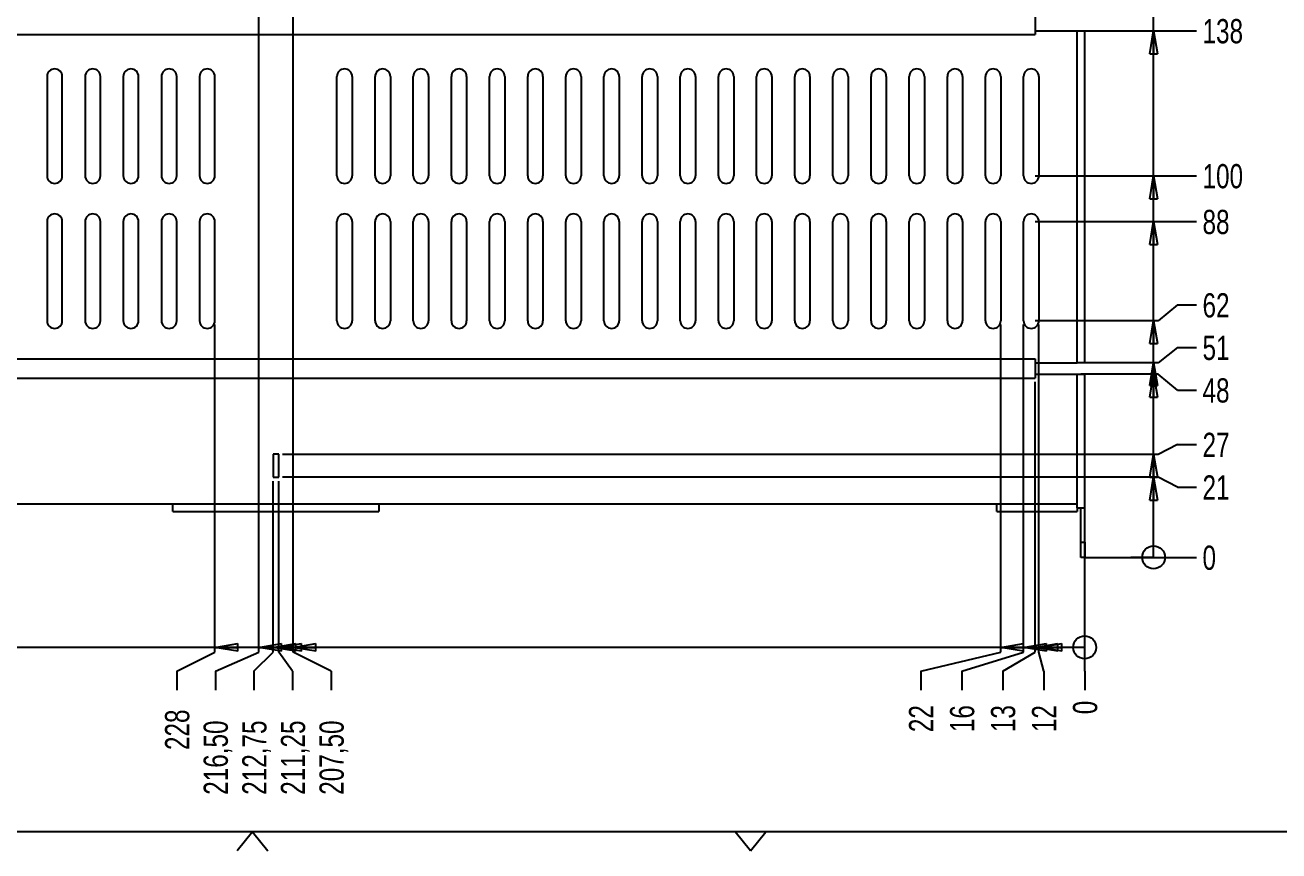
# Model space of a CAD drawing. Extents: x 0 to 841, y 0 to 594.
# Drawn here: x 280.9 to 609.5, y 0 to 216.4 of the extents above; entities that cross this region are included whole.
import ezdxf

# ---------------------------------------------------------------- set-up
doc = ezdxf.new("R2010")
doc.units = 0
doc.layers.get('0').update_dxf_attribs({"linetype": 'CONTINUOUS'})
doc.layers.add('FORMAT', color=7, linetype='CONTINUOUS')
doc.styles.add('SLDTEXTSTYLE0', font='TXT', dxfattribs={"width": 0.75})
doc.dimstyles.new('SLDDIMSTYLE0', dxfattribs={"dimtxt": 6.35, "dimasz": 1.998133, "dimexe": 0, "dimexo": 0.0625, "dimgap": 1.5875, "dimtad": 0, "dimtih": 1, "dimtoh": 1, "dimdec": 0, "dimtxsty": 'SLDTEXTSTYLE0', "dimblk1": 'ORIGIN', "dimblk2": 'ORIGIN', "dimsah": 1, "dimcen": 0.09, "dimazin": 3, "dimtfac": 1, "dimtofl": 0, "dimtmove": 0, "dimatfit": 3, "dimtolj": 1, "dimtzin": 12})
doc.dimstyles.new('SLDDIMSTYLE1', dxfattribs={"dimtxt": 6.35, "dimasz": 5.9944, "dimexe": 0, "dimexo": 0.0625, "dimgap": 1.5875, "dimtad": 0, "dimtih": 1, "dimtoh": 1, "dimzin": 12, "dimtxsty": 'SLDTEXTSTYLE0', "dimblk1": 'CLOSED', "dimblk2": 'CLOSED', "dimsah": 1, "dimcen": 0.09, "dimazin": 3, "dimtfac": 1, "dimtofl": 0, "dimtmove": 0, "dimatfit": 3, "dimtolj": 1, "dimtzin": 12})

# ---------------------------------------------------------------- blocks, each defined once
blk = doc.blocks.new('_ORIGIN')
at = {"color": 0, "linetype": 'BYBLOCK'}
blk.add_line((0, 0), (-1, 0), dxfattribs=at)
blk.add_circle((0, 0), 0.5, dxfattribs=at)
blk = doc.blocks.new('*D21')
at = {"layer": 'FORMAT'}
for p, q in [((558.62, 52.1), (558.62, 88.95)), ((558.62, 47.1), (558.62, 52.1)), ((558.62, 47.1), (558.62, 42.1))]:
    blk.add_line(p, q, dxfattribs=at)
at = {"layer": 'FORMAT', "xscale": 5.9944, "yscale": 5.9944}
blk.add_blockref('_ORIGIN', (558.62, 53.35, 0.1), dxfattribs=at)
at = {"layer": 'FORMAT', "insert": (555.55, 35.82), "char_height": 6.35, "attachment_point": 1, "rotation": 90, "style": 'SLDTEXTSTYLE0'}
blk.add_mtext('0', dxfattribs=at)
blk = doc.blocks.new('_CLOSED')
at = {"color": 0, "linetype": 'BYBLOCK'}
for p, q in [((-1, 0.166667), (0, 0)), ((-1, 0.166667), (-1, -0.166667)), ((0, 0), (-1, -0.166667)), ((0, 0), (-1, 0))]:
    blk.add_line(p, q, dxfattribs=at)
blk = doc.blocks.new('*D22')
at = {"layer": 'FORMAT'}
for p, q in [((545.62, 52.1), (545.62, 122.95)), ((546.62, 53.35), (545.62, 53.35)), ((537.13, 47.1), (545.62, 52.1)), ((537.13, 47.1), (537.13, 42.1))]:
    blk.add_line(p, q, dxfattribs=at)
at = {"layer": 'FORMAT', "xscale": 5.9944, "yscale": 5.9944, "rotation": 180.0000000000004}
blk.add_blockref('_CLOSED', (545.62, 53.35, 0.1), dxfattribs=at)
at = {"layer": 'FORMAT', "insert": (534.05, 31.13), "char_height": 6.35, "attachment_point": 1, "rotation": 90, "style": 'SLDTEXTSTYLE0'}
blk.add_mtext('13', dxfattribs=at)
blk = doc.blocks.new('*D23')
at = {"layer": 'FORMAT'}
for p, q in [((147.62, 122.95), (147.62, 42.1)), ((330.62, 53.35), (147.62, 53.35))]:
    blk.add_line(p, q, dxfattribs=at)
at = {"layer": 'FORMAT', "xscale": 5.9944, "yscale": 5.9944, "rotation": 180.0000000000004}
blk.add_blockref('_CLOSED', (147.62, 53.35, 0.1), dxfattribs=at)
at = {"layer": 'FORMAT', "insert": (144.55, 26.44), "char_height": 6.35, "attachment_point": 1, "rotation": 90, "style": 'SLDTEXTSTYLE0'}
blk.add_mtext('411', dxfattribs=at)
blk = doc.blocks.new('*D24')
at = {"layer": 'FORMAT'}
for p, q in [((134.62, 88.95), (134.62, 42.1)), ((147.62, 53.35), (134.62, 53.35))]:
    blk.add_line(p, q, dxfattribs=at)
at = {"layer": 'FORMAT', "xscale": 5.9944, "yscale": 5.9944, "rotation": 180.0000000000004}
blk.add_blockref('_CLOSED', (134.62, 53.35, 0.1), dxfattribs=at)
at = {"layer": 'FORMAT', "insert": (131.55, 26.44), "char_height": 6.35, "attachment_point": 1, "rotation": 90, "style": 'SLDTEXTSTYLE0'}
blk.add_mtext('424', dxfattribs=at)
blk = doc.blocks.new('*D25')
at = {"layer": 'FORMAT'}
for p, q in [((546.62, 52.1), (546.62, 137.95)), ((558.62, 53.35), (546.62, 53.35)), ((547.87, 47.1), (546.62, 52.1)), ((547.87, 47.1), (547.87, 42.1))]:
    blk.add_line(p, q, dxfattribs=at)
at = {"layer": 'FORMAT', "xscale": 5.9944, "yscale": 5.9944, "rotation": 180.0000000000004}
blk.add_blockref('_CLOSED', (546.62, 53.35, 0.1), dxfattribs=at)
at = {"layer": 'FORMAT', "insert": (544.8, 31.13), "char_height": 6.35, "attachment_point": 1, "rotation": 90, "style": 'SLDTEXTSTYLE0'}
blk.add_mtext('12', dxfattribs=at)
blk = doc.blocks.new('*D26')
at = {"layer": 'FORMAT'}
for p, q in [((536.62, 52.1), (536.62, 137.95)), ((542.62, 53.35), (536.62, 53.35)), ((515.63, 47.1), (536.62, 52.1)), ((515.63, 47.1), (515.63, 42.1))]:
    blk.add_line(p, q, dxfattribs=at)
at = {"layer": 'FORMAT', "xscale": 5.9944, "yscale": 5.9944, "rotation": 180.0000000000004}
blk.add_blockref('_CLOSED', (536.62, 53.35, 0.1), dxfattribs=at)
at = {"layer": 'FORMAT', "insert": (512.56, 31.13), "char_height": 6.35, "attachment_point": 1, "rotation": 90, "style": 'SLDTEXTSTYLE0'}
blk.add_mtext('22', dxfattribs=at)
blk = doc.blocks.new('*D27')
at = {"layer": 'FORMAT'}
for p, q in [((330.62, 52.1), (330.62, 137.95)), ((342.12, 53.35), (330.62, 53.35)), ((320.63, 47.1), (330.62, 52.1)), ((320.63, 47.1), (320.63, 42.1))]:
    blk.add_line(p, q, dxfattribs=at)
at = {"layer": 'FORMAT', "xscale": 5.9944, "yscale": 5.9944, "rotation": 180.0000000000004}
blk.add_blockref('_CLOSED', (330.62, 53.35, 0.1), dxfattribs=at)
at = {"layer": 'FORMAT', "insert": (317.55, 26.44), "char_height": 6.35, "attachment_point": 1, "rotation": 90, "style": 'SLDTEXTSTYLE0'}
blk.add_mtext('228', dxfattribs=at)
blk = doc.blocks.new('*D28')
at = {"layer": 'FORMAT'}
for p, q in [((542.62, 52.1), (542.62, 137.95)), ((545.62, 53.35), (542.62, 53.35)), ((526.38, 47.1), (542.62, 52.1)), ((526.38, 47.1), (526.38, 42.1))]:
    blk.add_line(p, q, dxfattribs=at)
at = {"layer": 'FORMAT', "xscale": 5.9944, "yscale": 5.9944, "rotation": 180.0000000000004}
blk.add_blockref('_CLOSED', (542.62, 53.35, 0.1), dxfattribs=at)
at = {"layer": 'FORMAT', "insert": (523.31, 31.13), "char_height": 6.35, "attachment_point": 1, "rotation": 90, "style": 'SLDTEXTSTYLE0'}
blk.add_mtext('16', dxfattribs=at)
blk = doc.blocks.new('*D29')
at = {"layer": 'FORMAT'}
for p, q in [((347.37, 52.1), (347.37, 96.95)), ((351.12, 53.35), (347.37, 53.35)), ((350.99, 47.1), (347.37, 52.1)), ((350.99, 47.1), (350.99, 42.1))]:
    blk.add_line(p, q, dxfattribs=at)
at = {"layer": 'FORMAT', "xscale": 5.9944, "yscale": 5.9944, "rotation": 180.0000000000004}
blk.add_blockref('_CLOSED', (347.37, 53.35, 0.1), dxfattribs=at)
at = {"layer": 'FORMAT', "insert": (347.92, 14.71), "char_height": 6.35, "attachment_point": 1, "rotation": 90, "style": 'SLDTEXTSTYLE0'}
blk.add_mtext('211,25', dxfattribs=at)
blk = doc.blocks.new('*D30')
at = {"layer": 'FORMAT'}
for p, q in [((345.87, 52.1), (345.87, 96.95)), ((347.37, 53.35), (345.87, 53.35)), ((340.87, 47.1), (345.87, 52.1)), ((340.87, 47.1), (340.87, 42.1))]:
    blk.add_line(p, q, dxfattribs=at)
at = {"layer": 'FORMAT', "xscale": 5.9944, "yscale": 5.9944, "rotation": 180.0000000000004}
blk.add_blockref('_CLOSED', (345.87, 53.35, 0.1), dxfattribs=at)
at = {"layer": 'FORMAT', "insert": (337.8, 14.71), "char_height": 6.35, "attachment_point": 1, "rotation": 90, "style": 'SLDTEXTSTYLE0'}
blk.add_mtext('212,75', dxfattribs=at)
blk = doc.blocks.new('*D31')
at = {"layer": 'FORMAT'}
for p, q in [((351.12, 52.1), (351.12, 496.95)), ((536.62, 53.35), (351.12, 53.35)), ((361.11, 47.1), (351.12, 52.1)), ((361.11, 47.1), (361.11, 42.1))]:
    blk.add_line(p, q, dxfattribs=at)
at = {"layer": 'FORMAT', "xscale": 5.9944, "yscale": 5.9944, "rotation": 180.0000000000004}
blk.add_blockref('_CLOSED', (351.12, 53.35, 0.1), dxfattribs=at)
at = {"layer": 'FORMAT', "insert": (358.04, 14.71), "char_height": 6.35, "attachment_point": 1, "rotation": 90, "style": 'SLDTEXTSTYLE0'}
blk.add_mtext('207,50', dxfattribs=at)
blk = doc.blocks.new('*D32')
at = {"layer": 'FORMAT'}
for p, q in [((342.12, 52.1), (342.12, 496.95)), ((345.87, 53.35), (342.12, 53.35)), ((330.75, 47.1), (342.12, 52.1)), ((330.75, 47.1), (330.75, 42.1))]:
    blk.add_line(p, q, dxfattribs=at)
at = {"layer": 'FORMAT', "xscale": 5.9944, "yscale": 5.9944, "rotation": 180.0000000000004}
blk.add_blockref('_CLOSED', (342.12, 53.35, 0.1), dxfattribs=at)
at = {"layer": 'FORMAT', "insert": (327.67, 14.71), "char_height": 6.35, "attachment_point": 1, "rotation": 90, "style": 'SLDTEXTSTYLE0'}
blk.add_mtext('216,50', dxfattribs=at)
blk = doc.blocks.new('*D33')
at = {"layer": 'FORMAT'}
blk.add_line((558.61, 76.94), (587.92, 76.94), dxfattribs=at)
at = {"layer": 'FORMAT', "xscale": 5.9944, "yscale": 5.9944}
blk.add_blockref('_ORIGIN', (576.67, 76.94, 0.1), dxfattribs=at)
at = {"layer": 'FORMAT', "insert": (589.51, 80.02), "char_height": 6.35, "attachment_point": 1, "style": 'SLDTEXTSTYLE0'}
blk.add_mtext('0', dxfattribs=at)
blk = doc.blocks.new('*D34')
at = {"layer": 'FORMAT'}
for p, q in [((577.92, 124.94), (557.61, 124.94)), ((576.67, 103.94), (576.67, 124.94)), ((582.92, 120.79), (577.92, 124.94)), ((582.92, 120.79), (587.92, 120.79))]:
    blk.add_line(p, q, dxfattribs=at)
at = {"layer": 'FORMAT', "xscale": 5.9944, "yscale": 5.9944, "rotation": 90.0000000000004}
blk.add_blockref('_CLOSED', (576.67, 124.94, 0.1), dxfattribs=at)
at = {"layer": 'FORMAT', "insert": (589.51, 123.87), "char_height": 6.35, "attachment_point": 1, "style": 'SLDTEXTSTYLE0'}
blk.add_mtext('48', dxfattribs=at)
blk = doc.blocks.new('*D35')
at = {"layer": 'FORMAT'}
for p, q in [((582.92, 131.94), (577.92, 127.94)), ((582.92, 131.94), (587.92, 131.94)), ((577.92, 127.94), (557.61, 127.94)), ((576.67, 124.94), (576.67, 127.94))]:
    blk.add_line(p, q, dxfattribs=at)
at = {"layer": 'FORMAT', "xscale": 5.9944, "yscale": 5.9944, "rotation": 90.0000000000004}
blk.add_blockref('_CLOSED', (576.67, 127.94, 0.1), dxfattribs=at)
at = {"layer": 'FORMAT', "insert": (589.51, 135.02), "char_height": 6.35, "attachment_point": 1, "style": 'SLDTEXTSTYLE0'}
blk.add_mtext('51', dxfattribs=at)
blk = doc.blocks.new('*D36')
at = {"layer": 'FORMAT'}
for p, q in [((557.61, 214.94), (587.92, 214.94)), ((576.67, 176.94), (576.67, 214.94))]:
    blk.add_line(p, q, dxfattribs=at)
at = {"layer": 'FORMAT', "xscale": 5.9944, "yscale": 5.9944, "rotation": 90.0000000000004}
blk.add_blockref('_CLOSED', (576.67, 214.94, 0.1), dxfattribs=at)
at = {"layer": 'FORMAT', "insert": (589.51, 218.02), "char_height": 6.35, "attachment_point": 1, "style": 'SLDTEXTSTYLE0'}
blk.add_mtext('138', dxfattribs=at)
blk = doc.blocks.new('*D37')
at = {"layer": 'FORMAT'}
for p, q in [((557.61, 354.94), (587.92, 354.94)), ((576.67, 327.94), (576.67, 354.94))]:
    blk.add_line(p, q, dxfattribs=at)
at = {"layer": 'FORMAT', "xscale": 5.9944, "yscale": 5.9944, "rotation": 90.0000000000004}
blk.add_blockref('_CLOSED', (576.67, 354.94, 0.1), dxfattribs=at)
at = {"layer": 'FORMAT', "insert": (589.51, 358.02), "char_height": 6.35, "attachment_point": 1, "style": 'SLDTEXTSTYLE0'}
blk.add_mtext('278', dxfattribs=at)
blk = doc.blocks.new('*D38')
at = {"layer": 'FORMAT'}
for p, q in [((557.61, 444.94), (587.92, 444.94)), ((576.67, 406.94), (576.67, 444.94))]:
    blk.add_line(p, q, dxfattribs=at)
at = {"layer": 'FORMAT', "xscale": 5.9944, "yscale": 5.9944, "rotation": 90.0000000000004}
blk.add_blockref('_CLOSED', (576.67, 444.94, 0.1), dxfattribs=at)
at = {"layer": 'FORMAT', "insert": (589.51, 448.02), "char_height": 6.35, "attachment_point": 1, "style": 'SLDTEXTSTYLE0'}
blk.add_mtext('368', dxfattribs=at)
blk = doc.blocks.new('*D39')
at = {"layer": 'FORMAT'}
for p, q in [((557.61, 500.94), (587.92, 500.94)), ((576.67, 497.94), (576.67, 500.94))]:
    blk.add_line(p, q, dxfattribs=at)
at = {"layer": 'FORMAT', "xscale": 5.9944, "yscale": 5.9944, "rotation": 90.0000000000004}
blk.add_blockref('_CLOSED', (576.67, 500.94, 0.1), dxfattribs=at)
at = {"layer": 'FORMAT', "insert": (589.51, 504.02), "char_height": 6.35, "attachment_point": 1, "style": 'SLDTEXTSTYLE0'}
blk.add_mtext('424', dxfattribs=at)
blk = doc.blocks.new('*D40')
at = {"layer": 'FORMAT'}
for p, q in [((577.92, 497.94), (352.11, 497.94)), ((576.67, 472.94), (576.67, 497.94)), ((582.92, 489.79), (577.92, 497.94)), ((582.92, 489.79), (587.92, 489.79))]:
    blk.add_line(p, q, dxfattribs=at)
at = {"layer": 'FORMAT', "xscale": 5.9944, "yscale": 5.9944, "rotation": 90.0000000000004}
blk.add_blockref('_CLOSED', (576.67, 497.94, 0.1), dxfattribs=at)
at = {"layer": 'FORMAT', "insert": (589.51, 492.87), "char_height": 6.35, "attachment_point": 1, "style": 'SLDTEXTSTYLE0'}
blk.add_mtext('421', dxfattribs=at)
blk = doc.blocks.new('*D41')
at = {"layer": 'FORMAT'}
for p, q in [((348.36, 472.94), (587.92, 472.94)), ((576.67, 444.94), (576.67, 472.94))]:
    blk.add_line(p, q, dxfattribs=at)
at = {"layer": 'FORMAT', "xscale": 5.9944, "yscale": 5.9944, "rotation": 90.0000000000004}
blk.add_blockref('_CLOSED', (576.67, 472.94, 0.1), dxfattribs=at)
at = {"layer": 'FORMAT', "insert": (589.51, 476.02), "char_height": 6.35, "attachment_point": 1, "style": 'SLDTEXTSTYLE0'}
blk.add_mtext('396', dxfattribs=at)
blk = doc.blocks.new('*D42')
at = {"layer": 'FORMAT'}
for p, q in [((348.36, 327.94), (587.92, 327.94)), ((576.67, 312.94), (576.67, 327.94))]:
    blk.add_line(p, q, dxfattribs=at)
at = {"layer": 'FORMAT', "xscale": 5.9944, "yscale": 5.9944, "rotation": 90.0000000000004}
blk.add_blockref('_CLOSED', (576.67, 327.94, 0.1), dxfattribs=at)
at = {"layer": 'FORMAT', "insert": (589.51, 331.02), "char_height": 6.35, "attachment_point": 1, "style": 'SLDTEXTSTYLE0'}
blk.add_mtext('251', dxfattribs=at)
blk = doc.blocks.new('*D43')
at = {"layer": 'FORMAT'}
for p, q in [((577.92, 247.94), (348.36, 247.94)), ((576.67, 236.94), (576.67, 247.94)), ((582.92, 248.02), (577.92, 247.94)), ((582.92, 248.02), (587.92, 248.02))]:
    blk.add_line(p, q, dxfattribs=at)
at = {"layer": 'FORMAT', "xscale": 5.9944, "yscale": 5.9944, "rotation": 90.0000000000004}
blk.add_blockref('_CLOSED', (576.67, 247.94, 0.1), dxfattribs=at)
at = {"layer": 'FORMAT', "insert": (589.51, 251.09), "char_height": 6.35, "attachment_point": 1, "style": 'SLDTEXTSTYLE0'}
blk.add_mtext('171', dxfattribs=at)
blk = doc.blocks.new('*D44')
at = {"layer": 'FORMAT'}
for p, q in [((582.92, 143.09), (577.92, 138.94)), ((582.92, 143.09), (587.92, 143.09)), ((577.92, 138.94), (545.61, 138.94)), ((576.67, 127.94), (576.67, 138.94))]:
    blk.add_line(p, q, dxfattribs=at)
at = {"layer": 'FORMAT', "xscale": 5.9944, "yscale": 5.9944, "rotation": 90.0000000000004}
blk.add_blockref('_CLOSED', (576.67, 138.94, 0.1), dxfattribs=at)
at = {"layer": 'FORMAT', "insert": (589.51, 146.17), "char_height": 6.35, "attachment_point": 1, "style": 'SLDTEXTSTYLE0'}
blk.add_mtext('62', dxfattribs=at)
blk = doc.blocks.new('*D45')
at = {"layer": 'FORMAT'}
for p, q in [((545.61, 164.94), (587.92, 164.94)), ((576.67, 138.94), (576.67, 164.94))]:
    blk.add_line(p, q, dxfattribs=at)
at = {"layer": 'FORMAT', "xscale": 5.9944, "yscale": 5.9944, "rotation": 90.0000000000004}
blk.add_blockref('_CLOSED', (576.67, 164.94, 0.1), dxfattribs=at)
at = {"layer": 'FORMAT', "insert": (589.51, 168.02), "char_height": 6.35, "attachment_point": 1, "style": 'SLDTEXTSTYLE0'}
blk.add_mtext('88', dxfattribs=at)
blk = doc.blocks.new('*D46')
at = {"layer": 'FORMAT'}
for p, q in [((545.61, 176.94), (587.92, 176.94)), ((576.67, 164.94), (576.67, 176.94))]:
    blk.add_line(p, q, dxfattribs=at)
at = {"layer": 'FORMAT', "xscale": 5.9944, "yscale": 5.9944, "rotation": 90.0000000000004}
blk.add_blockref('_CLOSED', (576.67, 176.94, 0.1), dxfattribs=at)
at = {"layer": 'FORMAT', "insert": (589.51, 180.02), "char_height": 6.35, "attachment_point": 1, "style": 'SLDTEXTSTYLE0'}
blk.add_mtext('100', dxfattribs=at)
blk = doc.blocks.new('*D47')
at = {"layer": 'FORMAT'}
for p, q in [((577.92, 236.94), (545.61, 236.94)), ((576.67, 214.94), (576.67, 236.94)), ((582.92, 236.87), (577.92, 236.94)), ((582.92, 236.87), (587.92, 236.87))]:
    blk.add_line(p, q, dxfattribs=at)
at = {"layer": 'FORMAT', "xscale": 5.9944, "yscale": 5.9944, "rotation": 90.0000000000004}
blk.add_blockref('_CLOSED', (576.67, 236.94, 0.1), dxfattribs=at)
at = {"layer": 'FORMAT', "insert": (589.51, 239.94), "char_height": 6.35, "attachment_point": 1, "style": 'SLDTEXTSTYLE0'}
blk.add_mtext('160', dxfattribs=at)
blk = doc.blocks.new('*D48')
at = {"layer": 'FORMAT'}
for p, q in [((545.61, 274.94), (587.92, 274.94)), ((576.67, 247.94), (576.67, 274.94))]:
    blk.add_line(p, q, dxfattribs=at)
at = {"layer": 'FORMAT', "xscale": 5.9944, "yscale": 5.9944, "rotation": 90.0000000000004}
blk.add_blockref('_CLOSED', (576.67, 274.94, 0.1), dxfattribs=at)
at = {"layer": 'FORMAT', "insert": (589.51, 278.02), "char_height": 6.35, "attachment_point": 1, "style": 'SLDTEXTSTYLE0'}
blk.add_mtext('198', dxfattribs=at)
blk = doc.blocks.new('*D49')
at = {"layer": 'FORMAT'}
for p, q in [((545.61, 312.94), (587.92, 312.94)), ((576.67, 274.94), (576.67, 312.94))]:
    blk.add_line(p, q, dxfattribs=at)
at = {"layer": 'FORMAT', "xscale": 5.9944, "yscale": 5.9944, "rotation": 90.0000000000004}
blk.add_blockref('_CLOSED', (576.67, 312.94, 0.1), dxfattribs=at)
at = {"layer": 'FORMAT', "insert": (589.51, 316.02), "char_height": 6.35, "attachment_point": 1, "style": 'SLDTEXTSTYLE0'}
blk.add_mtext('236', dxfattribs=at)
blk = doc.blocks.new('*D50')
at = {"layer": 'FORMAT'}
for p, q in [((545.61, 368.94), (587.92, 368.94)), ((576.67, 354.94), (576.67, 368.94))]:
    blk.add_line(p, q, dxfattribs=at)
at = {"layer": 'FORMAT', "xscale": 5.9944, "yscale": 5.9944, "rotation": 90.0000000000004}
blk.add_blockref('_CLOSED', (576.67, 368.94, 0.1), dxfattribs=at)
at = {"layer": 'FORMAT', "insert": (589.51, 372.02), "char_height": 6.35, "attachment_point": 1, "style": 'SLDTEXTSTYLE0'}
blk.add_mtext('292', dxfattribs=at)
blk = doc.blocks.new('*D51')
at = {"layer": 'FORMAT'}
for p, q in [((545.61, 406.94), (587.92, 406.94)), ((576.67, 368.94), (576.67, 406.94))]:
    blk.add_line(p, q, dxfattribs=at)
at = {"layer": 'FORMAT', "xscale": 5.9944, "yscale": 5.9944, "rotation": 90.0000000000004}
blk.add_blockref('_CLOSED', (576.67, 406.94, 0.1), dxfattribs=at)
at = {"layer": 'FORMAT', "insert": (589.51, 410.02), "char_height": 6.35, "attachment_point": 1, "style": 'SLDTEXTSTYLE0'}
blk.add_mtext('330', dxfattribs=at)
blk = doc.blocks.new('*D52')
at = {"layer": 'FORMAT'}
for p, q in [((577.92, 97.94), (348.36, 97.94)), ((576.67, 76.94), (576.67, 97.94)), ((582.92, 95.37), (577.92, 97.94)), ((582.92, 95.37), (587.92, 95.37))]:
    blk.add_line(p, q, dxfattribs=at)
at = {"layer": 'FORMAT', "xscale": 5.9944, "yscale": 5.9944, "rotation": 90.0000000000004}
blk.add_blockref('_CLOSED', (576.67, 97.94, 0.1), dxfattribs=at)
at = {"layer": 'FORMAT', "insert": (589.51, 98.44), "char_height": 6.35, "attachment_point": 1, "style": 'SLDTEXTSTYLE0'}
blk.add_mtext('21', dxfattribs=at)
blk = doc.blocks.new('*D53')
at = {"layer": 'FORMAT'}
for p, q in [((582.92, 106.52), (577.92, 103.94)), ((582.92, 106.52), (587.92, 106.52)), ((577.92, 103.94), (348.36, 103.94)), ((576.67, 97.94), (576.67, 103.94))]:
    blk.add_line(p, q, dxfattribs=at)
at = {"layer": 'FORMAT', "xscale": 5.9944, "yscale": 5.9944, "rotation": 90.0000000000004}
blk.add_blockref('_CLOSED', (576.67, 103.94, 0.1), dxfattribs=at)
at = {"layer": 'FORMAT', "insert": (589.51, 109.59), "char_height": 6.35, "attachment_point": 1, "style": 'SLDTEXTSTYLE0'}
blk.add_mtext('27', dxfattribs=at)

msp = doc.modelspace()

# ---------------------------------------------------------------- linework, layer by layer
at = {"color": 7, "linetype": 'CONTINUOUS'}
for p, q in [((545.617, 218.944), (545.617, 213.944)), ((147.617, 213.944), (545.617, 213.944)), ((545.617, 214.944), (556.617, 214.944)), ((556.617, 127.944), (556.617, 214.944)), ((556.617, 214.944), (558.617, 214.944)), ((558.617, 127.944), (558.617, 214.944)), ((286.617, 202.944), (286.617, 176.944)), ((290.617, 176.944), (290.617, 202.944)), ((296.617, 202.944), (296.617, 176.944)), ((300.617, 176.944), (300.617, 202.944)), ((306.617, 202.944), (306.617, 176.944)), ((310.617, 176.944), (310.617, 202.944)), ((316.617, 202.944), (316.617, 176.944)), ((320.617, 176.944), (320.617, 202.944)), ((326.617, 202.944), (326.617, 176.944)), ((330.617, 176.944), (330.617, 202.944)), ((362.617, 176.944), (362.617, 202.944)), ((366.617, 202.944), (366.617, 176.944)), ((372.617, 176.944), (372.617, 202.944)), ((376.617, 202.944), (376.617, 176.944)), ((382.617, 176.944), (382.617, 202.944)), ((386.617, 202.944), (386.617, 176.944)), ((392.617, 176.944), (392.617, 202.944)), ((396.617, 202.944), (396.617, 176.944)), ((402.617, 176.944), (402.617, 202.944)), ((406.617, 202.944), (406.617, 176.944)), ((412.617, 176.944), (412.617, 202.944)), ((416.617, 202.944), (416.617, 176.944)), ((422.617, 176.944), (422.617, 202.944)), ((426.617, 202.944), (426.617, 176.944)), ((432.617, 176.944), (432.617, 202.944)), ((436.617, 202.944), (436.617, 176.944)), ((442.617, 176.944), (442.617, 202.944)), ((446.617, 202.944), (446.617, 176.944)), ((452.617, 176.944), (452.617, 202.944)), ((456.617, 202.944), (456.617, 176.944)), ((462.617, 176.944), (462.617, 202.944)), ((466.617, 202.944), (466.617, 176.944)), ((472.617, 176.944), (472.617, 202.944)), ((476.617, 202.944), (476.617, 176.944)), ((482.617, 176.944), (482.617, 202.944)), ((486.617, 202.944), (486.617, 176.944)), ((492.617, 176.944), (492.617, 202.944)), ((496.617, 202.944), (496.617, 176.944)), ((502.617, 176.944), (502.617, 202.944)), ((506.617, 202.944), (506.617, 176.944)), ((512.617, 176.944), (512.617, 202.944)), ((516.617, 202.944), (516.617, 176.944)), ((522.617, 176.944), (522.617, 202.944)), ((526.617, 202.944), (526.617, 176.944)), ((532.617, 176.944), (532.617, 202.944)), ((536.617, 202.944), (536.617, 176.944)), ((542.617, 176.944), (542.617, 202.944)), ((546.617, 202.944), (546.617, 176.944)), ((286.617, 164.944), (286.617, 138.944)), ((290.617, 138.944), (290.617, 164.944)), ((296.617, 164.944), (296.617, 138.944)), ((300.617, 138.944), (300.617, 164.944)), ((306.617, 164.944), (306.617, 138.944)), ((310.617, 138.944), (310.617, 164.944)), ((316.617, 164.944), (316.617, 138.944)), ((320.617, 138.944), (320.617, 164.944)), ((326.617, 164.944), (326.617, 138.944)), ((330.617, 138.944), (330.617, 164.944)), ((362.617, 138.944), (362.617, 164.944)), ((366.617, 164.944), (366.617, 138.944)), ((372.617, 138.944), (372.617, 164.944)), ((376.617, 164.944), (376.617, 138.944)), ((382.617, 138.944), (382.617, 164.944)), ((386.617, 164.944), (386.617, 138.944)), ((392.617, 138.944), (392.617, 164.944)), ((396.617, 164.944), (396.617, 138.944)), ((402.617, 138.944), (402.617, 164.944)), ((406.617, 164.944), (406.617, 138.944)), ((412.617, 138.944), (412.617, 164.944)), ((416.617, 164.944), (416.617, 138.944)), ((422.617, 138.944), (422.617, 164.944)), ((426.617, 164.944), (426.617, 138.944)), ((432.617, 138.944), (432.617, 164.944)), ((436.617, 164.944), (436.617, 138.944)), ((442.617, 138.944), (442.617, 164.944)), ((446.617, 164.944), (446.617, 138.944)), ((452.617, 138.944), (452.617, 164.944)), ((456.617, 164.944), (456.617, 138.944)), ((462.617, 138.944), (462.617, 164.944)), ((466.617, 164.944), (466.617, 138.944)), ((472.617, 138.944), (472.617, 164.944)), ((476.617, 164.944), (476.617, 138.944)), ((482.617, 138.944), (482.617, 164.944)), ((486.617, 164.944), (486.617, 138.944)), ((492.617, 138.944), (492.617, 164.944)), ((496.617, 164.944), (496.617, 138.944)), ((502.617, 138.944), (502.617, 164.944)), ((506.617, 164.944), (506.617, 138.944)), ((512.617, 138.944), (512.617, 164.944)), ((516.617, 164.944), (516.617, 138.944)), ((522.617, 138.944), (522.617, 164.944)), ((526.617, 164.944), (526.617, 138.944)), ((532.617, 138.944), (532.617, 164.944)), ((536.617, 164.944), (536.617, 138.944)), ((542.617, 138.944), (542.617, 164.944)), ((546.617, 164.944), (546.617, 138.944)), ((147.617, 128.944), (545.617, 128.944)), ((545.617, 128.944), (545.617, 123.944)), ((545.617, 127.944), (556.617, 127.944)), ((545.617, 124.944), (556.617, 124.944)), ((558.617, 127.944), (556.617, 127.944)), ((556.617, 90.944), (556.617, 124.944)), ((556.617, 124.944), (558.617, 124.944)), ((558.617, 89.944), (558.617, 124.944)), ((147.617, 123.944), (545.617, 123.944)), ((345.867, 103.944), (345.867, 97.944)), ((347.367, 103.944), (345.867, 103.944)), ((347.367, 97.944), (347.367, 103.944)), ((345.867, 97.944), (347.367, 97.944)), ((157.617, 90.944), (319.617, 90.944)), ((319.617, 90.944), (373.617, 90.944)), ((319.617, 88.944), (319.617, 90.944)), ((319.617, 88.944), (373.617, 88.944)), ((373.617, 90.944), (535.617, 90.944)), ((373.617, 90.944), (373.617, 88.944)), ((535.617, 90.944), (556.617, 90.944)), ((535.617, 88.944), (535.617, 90.944)), ((535.617, 88.944), (556.617, 88.944)), ((556.617, 89.944), (556.617, 90.944)), ((556.617, 89.944), (558.617, 89.944)), ((556.617, 89.944), (556.617, 88.944)), ((557.617, 80.944), (557.617, 89.944)), ((558.617, 80.944), (558.617, 89.944)), ((557.617, 80.944), (558.617, 80.944)), ((557.617, 76.944), (557.617, 80.944)), ((558.617, 80.944), (558.617, 76.944)), ((558.617, 76.944), (557.617, 76.944)), ((836, 5), (25, 5)), ((340.5, 5), (336.503, 0)), ((340.5, 5), (344.497, 0)), ((471, 0), (467.003, 5)), ((471, 0), (474.997, 5))]:
    msp.add_line(p, q, dxfattribs=at)
for centre, start, end in [((288.617, 202.944), 0, 180), ((298.617, 202.944), 0, 180), ((308.617, 202.944), 0, 180), ((318.617, 202.944), 0, 180), ((328.617, 202.944), 0, 180), ((364.617, 202.944), 360, 180), ((374.617, 202.944), 360, 180), ((384.617, 202.944), 360, 180), ((394.617, 202.944), 360, 180), ((404.617, 202.944), 360, 180), ((414.617, 202.944), 360, 180), ((424.617, 202.944), 360, 180), ((434.617, 202.944), 360, 180), ((444.617, 202.944), 360, 180), ((454.617, 202.944), 360, 180), ((464.617, 202.944), 360, 180), ((474.617, 202.944), 360, 180), ((484.617, 202.944), 360, 180), ((494.617, 202.944), 360, 180), ((504.617, 202.944), 360, 180), ((514.617, 202.944), 360, 180), ((524.617, 202.944), 360, 180), ((534.617, 202.944), 360, 180), ((544.617, 202.944), 360, 180), ((288.617, 176.944), 180, 0), ((298.617, 176.944), 180, 0), ((308.617, 176.944), 180, 0), ((318.617, 176.944), 180, 0), ((328.617, 176.944), 180, 0), ((364.617, 176.944), 180, 0), ((374.617, 176.944), 180, 0), ((384.617, 176.944), 180, 0), ((394.617, 176.944), 180, 0), ((404.617, 176.944), 180, 0), ((414.617, 176.944), 180, 0), ((424.617, 176.944), 180, 0), ((434.617, 176.944), 180, 0), ((444.617, 176.944), 180, 0), ((454.617, 176.944), 180, 0), ((464.617, 176.944), 180, 0), ((474.617, 176.944), 180, 0), ((484.617, 176.944), 180, 0), ((494.617, 176.944), 180, 0), ((504.617, 176.944), 180, 0), ((514.617, 176.944), 180, 0), ((524.617, 176.944), 180, 0), ((534.617, 176.944), 180, 0), ((544.617, 176.944), 180, 0), ((288.617, 164.944), 0, 180), ((298.617, 164.944), 0, 180), ((308.617, 164.944), 0, 180), ((318.617, 164.944), 0, 180), ((328.617, 164.944), 0, 180), ((364.617, 164.944), 0, 180), ((374.617, 164.944), 0, 180), ((384.617, 164.944), 0, 180), ((394.617, 164.944), 0, 180), ((404.617, 164.944), 0, 180), ((414.617, 164.944), 0, 180), ((424.617, 164.944), 0, 180), ((434.617, 164.944), 0, 180), ((444.617, 164.944), 0, 180), ((454.617, 164.944), 0, 180), ((464.617, 164.944), 0, 180), ((474.617, 164.944), 0, 180), ((484.617, 164.944), 0, 180), ((494.617, 164.944), 0, 180), ((504.617, 164.944), 0, 180), ((514.617, 164.944), 0, 180), ((524.617, 164.944), 0, 180), ((534.617, 164.944), 0, 180), ((544.617, 164.944), 0, 180), ((288.617, 138.944), 180, 0), ((298.617, 138.944), 180, 0), ((308.617, 138.944), 180, 0), ((318.617, 138.944), 180, 0), ((328.617, 138.944), 180, 0), ((364.617, 138.944), 180, 0), ((374.617, 138.944), 180, 0), ((384.617, 138.944), 180, 0), ((394.617, 138.944), 180, 0), ((404.617, 138.944), 180, 0), ((414.617, 138.944), 180, 0), ((424.617, 138.944), 180, 0), ((434.617, 138.944), 180, 0), ((444.617, 138.944), 180, 0), ((454.617, 138.944), 180, 0), ((464.617, 138.944), 180, 0), ((474.617, 138.944), 180, 0), ((484.617, 138.944), 180, 0), ((494.617, 138.944), 180, 0), ((504.617, 138.944), 180, 0), ((514.617, 138.944), 180, 0), ((524.617, 138.944), 180, 0), ((534.617, 138.944), 180, 0), ((544.617, 138.944), 180, 0)]:
    msp.add_arc(centre, 2, start, end, dxfattribs=at)

# ---------------------------------------------------------------- dimensions: what is measured, and where the dimension line sits
at = {"layer": 'FORMAT'}
for feature_location, offset, dtype, origin, dimstyle, override, picture, middle in [((556.617, 500.944, 0.1), (31.305, 0), 0, (557.617, 76.944, 0.1), 'SLDDIMSTYLE1', {"dimtxt": 6.35, "dimasz": 5.9944, "dimexe": 0.9906, "dimexo": 0.9906, "dimgap": 1.524, "dimtad": 0, "dimtih": 1, "dimtoh": 1, "dimzin": 12, "dimtzin": 12}, '*D39', (595.849, 500.944, 0.4)), ((342.117, 497.944, 0.1), (-11.371, -455.843), 1, (558.617, 89.944, 0.1), 'SLDDIMSTYLE1', {"dimtxt": 6.35, "dimasz": 5.9944, "dimexe": 0.9906, "dimexo": 0.9906, "dimgap": 1.524, "dimtad": 0, "dimtih": 1, "dimtoh": 1, "dimzin": 12, "dimtzin": 12}, '*D32', (330.746, 31.792, 0.4)), ((351.117, 497.944, 0.1), (9.992, -455.843), 1, (558.617, 89.944, 0.1), 'SLDDIMSTYLE1', {"dimtxt": 6.35, "dimasz": 5.9944, "dimexe": 0.9906, "dimexo": 0.9906, "dimgap": 1.524, "dimtad": 0, "dimtih": 1, "dimtoh": 1, "dimzin": 12, "dimtzin": 12}, '*D31', (361.109, 31.394, 0.4)), ((351.117, 497.944, 0.1), (236.805, -8.15), 0, (557.617, 76.944, 0.1), 'SLDDIMSTYLE1', {"dimtxt": 6.35, "dimasz": 5.9944, "dimexe": 0.9906, "dimexo": 0.9906, "dimgap": 1.524, "dimtad": 0, "dimtih": 1, "dimtoh": 1, "dimzin": 12, "dimtzin": 12}, '*D40', (595.057, 489.794, 0.4)), ((347.367, 472.944, 0.1), (240.555, 0), 0, (557.617, 76.944, 0.1), 'SLDDIMSTYLE1', {"dimtxt": 6.35, "dimasz": 5.9944, "dimexe": 0.9906, "dimexo": 0.9906, "dimgap": 1.524, "dimtad": 0, "dimtih": 1, "dimtoh": 1, "dimzin": 12, "dimtzin": 12}, '*D41', (595.845, 472.944, 0.4)), ((556.617, 444.944, 0.1), (31.305, 0), 0, (557.617, 76.944, 0.1), 'SLDDIMSTYLE1', {"dimtxt": 6.35, "dimasz": 5.9944, "dimexe": 0.9906, "dimexo": 0.9906, "dimgap": 1.524, "dimtad": 0, "dimtih": 1, "dimtoh": 1, "dimzin": 12, "dimtzin": 12}, '*D38', (595.845, 444.944, 0.4)), ((544.617, 406.944, 0.1), (43.305, 0), 0, (557.617, 76.944, 0.1), 'SLDDIMSTYLE1', {"dimtxt": 6.35, "dimasz": 5.9944, "dimexe": 0.9906, "dimexo": 0.9906, "dimgap": 1.524, "dimtad": 0, "dimtih": 1, "dimtoh": 1, "dimzin": 12, "dimtzin": 12}, '*D51', (595.447, 406.944, 0.4)), ((544.617, 368.944, 0.1), (43.305, 0), 0, (557.617, 76.944, 0.1), 'SLDDIMSTYLE1', {"dimtxt": 6.35, "dimasz": 5.9944, "dimexe": 0.9906, "dimexo": 0.9906, "dimgap": 1.524, "dimtad": 0, "dimtih": 1, "dimtoh": 1, "dimzin": 12, "dimtzin": 12}, '*D50', (595.849, 368.944, 0.4)), ((556.617, 354.944, 0.1), (31.305, 0), 0, (557.617, 76.944, 0.1), 'SLDDIMSTYLE1', {"dimtxt": 6.35, "dimasz": 5.9944, "dimexe": 0.9906, "dimexo": 0.9906, "dimgap": 1.524, "dimtad": 0, "dimtih": 1, "dimtoh": 1, "dimzin": 12, "dimtzin": 12}, '*D37', (595.849, 354.944, 0.4)), ((347.367, 327.944, 0.1), (240.555, 0), 0, (557.617, 76.944, 0.1), 'SLDDIMSTYLE1', {"dimtxt": 6.35, "dimasz": 5.9944, "dimexe": 0.9906, "dimexo": 0.9906, "dimgap": 1.524, "dimtad": 0, "dimtih": 1, "dimtoh": 1, "dimzin": 12, "dimtzin": 12}, '*D42', (595.03, 327.944, 0.4)), ((544.617, 312.944, 0.1), (43.305, 0), 0, (557.617, 76.944, 0.1), 'SLDDIMSTYLE1', {"dimtxt": 6.35, "dimasz": 5.9944, "dimexe": 0.9906, "dimexo": 0.9906, "dimgap": 1.524, "dimtad": 0, "dimtih": 1, "dimtoh": 1, "dimzin": 12, "dimtzin": 12}, '*D49', (595.849, 312.944, 0.4)), ((544.617, 274.944, 0.1), (43.305, 0), 0, (557.617, 76.944, 0.1), 'SLDDIMSTYLE1', {"dimtxt": 6.35, "dimasz": 5.9944, "dimexe": 0.9906, "dimexo": 0.9906, "dimgap": 1.524, "dimtad": 0, "dimtih": 1, "dimtoh": 1, "dimzin": 12, "dimtzin": 12}, '*D48', (595.049, 274.944, 0.4)), ((347.367, 247.944, 0.1), (240.555, 0.075), 0, (557.617, 76.944, 0.1), 'SLDDIMSTYLE1', {"dimtxt": 6.35, "dimasz": 5.9944, "dimexe": 0.9906, "dimexo": 0.9906, "dimgap": 1.524, "dimtad": 0, "dimtih": 1, "dimtoh": 1, "dimzin": 12, "dimtzin": 12}, '*D43', (594.23, 248.019, 0.4)), ((544.617, 236.944, 0.1), (43.305, -0.075), 0, (557.617, 76.944, 0.1), 'SLDDIMSTYLE1', {"dimtxt": 6.35, "dimasz": 5.9944, "dimexe": 0.9906, "dimexo": 0.9906, "dimgap": 1.524, "dimtad": 0, "dimtih": 1, "dimtoh": 1, "dimzin": 12, "dimtzin": 12}, '*D47', (594.652, 236.869, 0.4)), ((556.617, 214.944, 0.1), (31.305, 0), 0, (557.617, 76.944, 0.1), 'SLDDIMSTYLE1', {"dimtxt": 6.35, "dimasz": 5.9944, "dimexe": 0.9906, "dimexo": 0.9906, "dimgap": 1.524, "dimtad": 0, "dimtih": 1, "dimtoh": 1, "dimzin": 12, "dimtzin": 12}, '*D36', (595.049, 214.944, 0.4)), ((544.617, 176.944, 0.1), (43.305, 0), 0, (557.617, 76.944, 0.1), 'SLDDIMSTYLE1', {"dimtxt": 6.35, "dimasz": 5.9944, "dimexe": 0.9906, "dimexo": 0.9906, "dimgap": 1.524, "dimtad": 0, "dimtih": 1, "dimtoh": 1, "dimzin": 12, "dimtzin": 12}, '*D46', (594.256, 176.944, 0.4)), ((544.617, 164.944, 0.1), (43.305, 0), 0, (557.617, 76.944, 0.1), 'SLDDIMSTYLE1', {"dimtxt": 6.35, "dimasz": 5.9944, "dimexe": 0.9906, "dimexo": 0.9906, "dimgap": 1.524, "dimtad": 0, "dimtih": 1, "dimtoh": 1, "dimzin": 12, "dimtzin": 12}, '*D45', (593.468, 164.944, 0.4)), ((544.617, 138.944, 0.1), (43.305, 4.15), 0, (557.617, 76.944, 0.1), 'SLDDIMSTYLE1', {"dimtxt": 6.35, "dimasz": 5.9944, "dimexe": 0.9906, "dimexo": 0.9906, "dimgap": 1.524, "dimtad": 0, "dimtih": 1, "dimtoh": 1, "dimzin": 12, "dimtzin": 12}, '*D44', (593.468, 143.094, 0.4)), ((330.617, 138.944, 0.1), (-9.992, -96.843), 1, (558.617, 89.944, 0.1), 'SLDDIMSTYLE1', {"dimtxt": 6.35, "dimasz": 5.9944, "dimexe": 0.9906, "dimexo": 0.9906, "dimgap": 1.524, "dimtad": 0, "dimtih": 1, "dimtoh": 1, "dimzin": 12, "dimtzin": 12}, '*D27', (320.625, 34.173, 0.4)), ((536.617, 138.944, 0.1), (-20.984, -96.843), 1, (558.617, 89.944, 0.1), 'SLDDIMSTYLE1', {"dimtxt": 6.35, "dimasz": 5.9944, "dimexe": 0.9906, "dimexo": 0.9906, "dimgap": 1.524, "dimtad": 0, "dimtih": 1, "dimtoh": 1, "dimzin": 12, "dimtzin": 12}, '*D26', (515.633, 36.554, 0.4)), ((542.617, 138.944, 0.1), (-16.238, -96.843), 1, (558.617, 89.944, 0.1), 'SLDDIMSTYLE1', {"dimtxt": 6.35, "dimasz": 5.9944, "dimexe": 0.9906, "dimexo": 0.9906, "dimgap": 1.524, "dimtad": 0, "dimtih": 1, "dimtoh": 1, "dimzin": 12, "dimtzin": 12}, '*D28', (526.379, 37.354, 0.4)), ((546.617, 138.944, 0.1), (1.254, -96.843), 1, (558.617, 89.944, 0.1), 'SLDDIMSTYLE1', {"dimtxt": 6.35, "dimasz": 5.9944, "dimexe": 0.9906, "dimexo": 0.9906, "dimgap": 1.524, "dimtad": 0, "dimtih": 1, "dimtoh": 1, "dimzin": 12, "dimtzin": 12}, '*D25', (547.871, 37.354, 0.4)), ((556.617, 127.944, 0.1), (31.305, 4), 0, (557.617, 76.944, 0.1), 'SLDDIMSTYLE1', {"dimtxt": 6.35, "dimasz": 5.9944, "dimexe": 0.9906, "dimexo": 0.9906, "dimgap": 1.524, "dimtad": 0, "dimtih": 1, "dimtoh": 1, "dimzin": 12, "dimtzin": 12}, '*D35', (592.649, 131.944, 0.4)), ((556.617, 124.944, 0.1), (31.305, -4.15), 0, (557.617, 76.944, 0.1), 'SLDDIMSTYLE1', {"dimtxt": 6.35, "dimasz": 5.9944, "dimexe": 0.9906, "dimexo": 0.9906, "dimgap": 1.524, "dimtad": 0, "dimtih": 1, "dimtoh": 1, "dimzin": 12, "dimtzin": 12}, '*D34', (593.494, 120.794, 0.4)), ((147.617, 123.944, 0.1), (0, -81.843), 1, (558.617, 89.944, 0.1), 'SLDDIMSTYLE1', {"dimtxt": 6.35, "dimasz": 5.9944, "dimexe": 0.9906, "dimexo": 0.9906, "dimgap": 1.524, "dimtad": 0, "dimtih": 1, "dimtoh": 1, "dimzin": 12, "dimtzin": 12}, '*D23', (147.617, 35.759, 0.4)), ((545.617, 123.944, 0.1), (-8.492, -81.843), 1, (558.617, 89.944, 0.1), 'SLDDIMSTYLE1', {"dimtxt": 6.35, "dimasz": 5.9944, "dimexe": 0.9906, "dimexo": 0.9906, "dimgap": 1.524, "dimtad": 0, "dimtih": 1, "dimtoh": 1, "dimzin": 12, "dimtzin": 12}, '*D22', (537.125, 37.357, 0.4)), ((347.367, 103.944, 0.1), (240.555, 2.575), 0, (557.617, 76.944, 0.1), 'SLDDIMSTYLE1', {"dimtxt": 6.35, "dimasz": 5.9944, "dimexe": 0.9906, "dimexo": 0.9906, "dimgap": 1.524, "dimtad": 0, "dimtih": 1, "dimtoh": 1, "dimzin": 12, "dimtzin": 12}, '*D53', (593.483, 106.519, 0.4)), ((345.867, 97.944, 0.1), (-5, -55.843), 1, (558.617, 89.944, 0.1), 'SLDDIMSTYLE1', {"dimtxt": 6.35, "dimasz": 5.9944, "dimexe": 0.9906, "dimexo": 0.9906, "dimgap": 1.524, "dimtad": 0, "dimtih": 1, "dimtoh": 1, "dimzin": 12, "dimtzin": 12}, '*D30', (340.867, 29.411, 0.4)), ((347.367, 97.944, 0.1), (240.555, -2.575), 0, (557.617, 76.944, 0.1), 'SLDDIMSTYLE1', {"dimtxt": 6.35, "dimasz": 5.9944, "dimexe": 0.9906, "dimexo": 0.9906, "dimgap": 1.524, "dimtad": 0, "dimtih": 1, "dimtoh": 1, "dimzin": 12, "dimtzin": 12}, '*D52', (592.649, 95.369, 0.4)), ((347.367, 97.944, 0.1), (3.621, -55.843), 1, (558.617, 89.944, 0.1), 'SLDDIMSTYLE1', {"dimtxt": 6.35, "dimasz": 5.9944, "dimexe": 0.9906, "dimexo": 0.9906, "dimgap": 1.524, "dimtad": 0, "dimtih": 1, "dimtoh": 1, "dimzin": 12, "dimtzin": 12}, '*D29', (350.988, 30.204, 0.4)), ((134.617, 89.944, 0.1), (0, -47.843), 1, (558.617, 89.944, 0.1), 'SLDDIMSTYLE1', {"dimtxt": 6.35, "dimasz": 5.9944, "dimexe": 0.9906, "dimexo": 0.9906, "dimgap": 1.524, "dimtad": 0, "dimtih": 1, "dimtoh": 1, "dimzin": 12, "dimtzin": 12}, '*D24', (134.617, 34.173, 0.4)), ((558.617173344, 89.943535675, 0.1), (0, -47.843294063), 1, (558.617173344, 89.943535675, 0.1), 'SLDDIMSTYLE0', {"dimtxt": 6.35, "dimasz": 5.9944, "dimexe": 0.9906, "dimexo": 0.9906, "dimgap": 1.524, "dimtad": 0, "dimtih": 1, "dimtoh": 1, "dimzin": 8, "dimtzin": 12}, '*D21', (558.617173344, 39.333229113, 0.4)), ((557.617173344, 76.943535675, 0.1), (30.305143407, 0), 0, (557.617173344, 76.943535675, 0.1), 'SLDDIMSTYLE0', {"dimtxt": 6.35, "dimasz": 5.9944, "dimexe": 0.9906, "dimexo": 0.9906, "dimgap": 1.524, "dimtad": 0, "dimtih": 1, "dimtoh": 1, "dimzin": 8, "dimtzin": 12}, '*D33', (590.68932925, 76.943535675, 0.4))]:
    dim = msp.add_ordinate_dim(feature_location=feature_location, offset=offset, dtype=dtype, origin=origin, dimstyle=dimstyle, override=override, dxfattribs=at)
    dim.commit()
    dim.dimension.update_dxf_attribs({"geometry": picture, "text_midpoint": middle})

doc.saveas('drawing.dxf')
